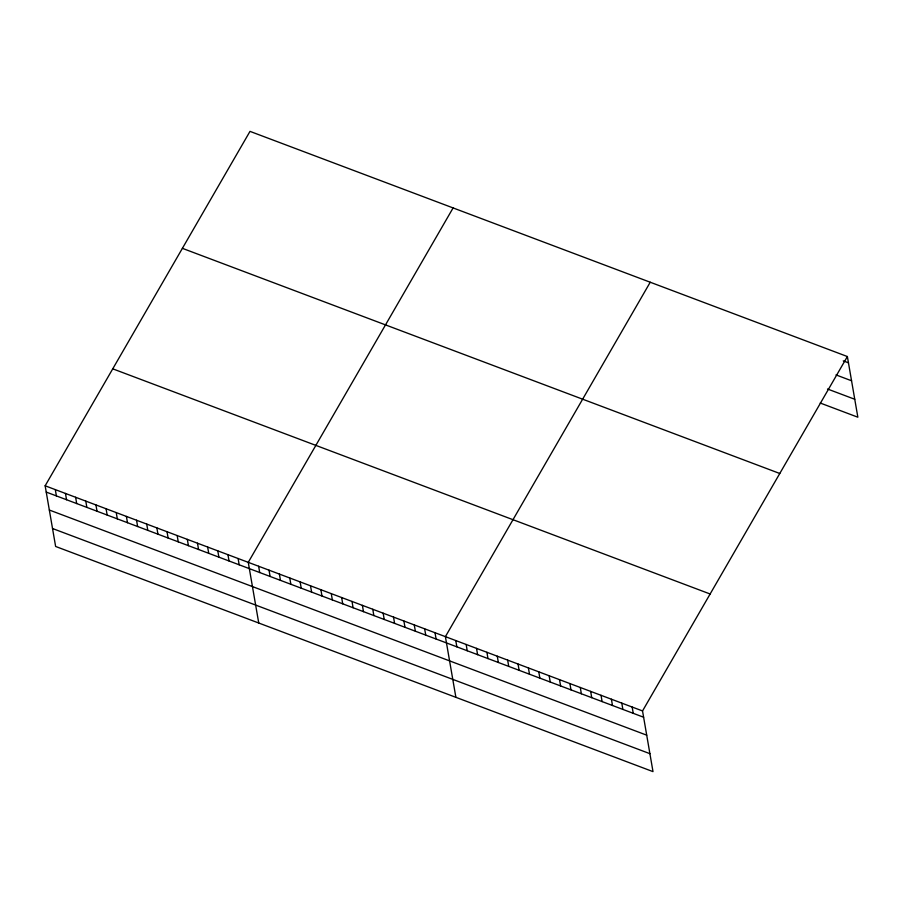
<?xml version="1.0" encoding="UTF-8"?>
<svg xmlns="http://www.w3.org/2000/svg" width="903" height="903" viewBox="0 0 903 903"><rect width="100%" height="100%" fill="white"/><g stroke="black" fill="none" stroke-linecap="round" stroke-linejoin="round"><path stroke-width="1.35" d="M847.375 356.538L642.53 710.943L653.004 771.625L55.625 546.462L45.15 485.791L249.996 131.375L847.375 356.538L857.85 417.209L820.24 403.031M453.103 207.927L248.257 562.343L258.743 623.014M650.239 282.233L445.393 636.649L455.88 697.319M843.267 360.873L848.459 362.825M835.997 374.903L851.552 380.773M827.509 389.001L854.746 399.261M182.395 248.336L779.774 473.488M112.751 368.83L710.13 593.993M45.15 485.791L642.53 710.943M46.234 492.079L643.613 717.23M49.338 510.026L646.717 735.177M52.532 528.515L649.912 753.678M632.156 707.038L633.24 713.325M621.783 703.121L622.867 709.419M611.399 699.215L612.494 705.503M601.026 695.299L602.109 701.597M590.652 691.393L591.736 697.68M580.279 687.488L581.363 693.775M569.906 683.571L570.989 689.858M559.521 679.666L560.616 685.953M549.148 675.749L550.232 682.036M538.775 671.843L539.859 678.13M528.402 667.927L529.485 674.214M518.029 664.021L519.112 670.308M507.644 660.104L508.739 666.403M497.271 656.199L498.354 662.486M486.898 652.293L487.981 658.58M476.524 648.377L477.608 654.664M466.151 644.471L467.235 650.758M455.767 640.554L456.862 646.841M435.02 632.732L436.104 639.019M424.647 628.827L425.731 635.114M414.263 624.91L415.357 631.197M403.889 621.004L404.984 627.292M393.516 617.088L394.6 623.386M383.143 613.182L384.226 619.469M372.77 609.277L373.853 615.564M362.385 605.36L363.48 611.647M352.012 601.454L353.096 607.742M341.639 597.538L342.722 603.825M331.266 593.632L332.349 599.919M320.892 589.715L321.976 596.003M310.508 585.81L311.603 592.097M300.135 581.893L301.218 588.192M289.761 577.988L290.845 584.275M279.388 574.071L280.472 580.369M269.015 570.165L270.099 576.453M258.63 566.26L259.725 572.547M238.099 558.517L239.193 564.804M227.951 554.69L229.035 560.977M217.792 550.864L218.876 557.151M207.634 547.037L208.728 553.325M197.486 543.211L198.57 549.498M187.327 539.373L188.411 545.672M177.169 535.547L178.252 541.845M167.021 531.72L168.105 538.007M156.862 527.894L157.946 534.181M146.704 524.067L147.787 530.354M136.545 520.241L137.64 526.528M126.397 516.414L127.481 522.702M116.239 512.588L117.322 518.875M106.08 508.761L107.164 515.049M95.932 504.935L97.016 511.222M85.774 501.097L86.857 507.396M75.615 497.271L76.699 503.558M65.456 493.444L66.551 499.731M55.309 489.618L56.392 495.905"/></g></svg>
